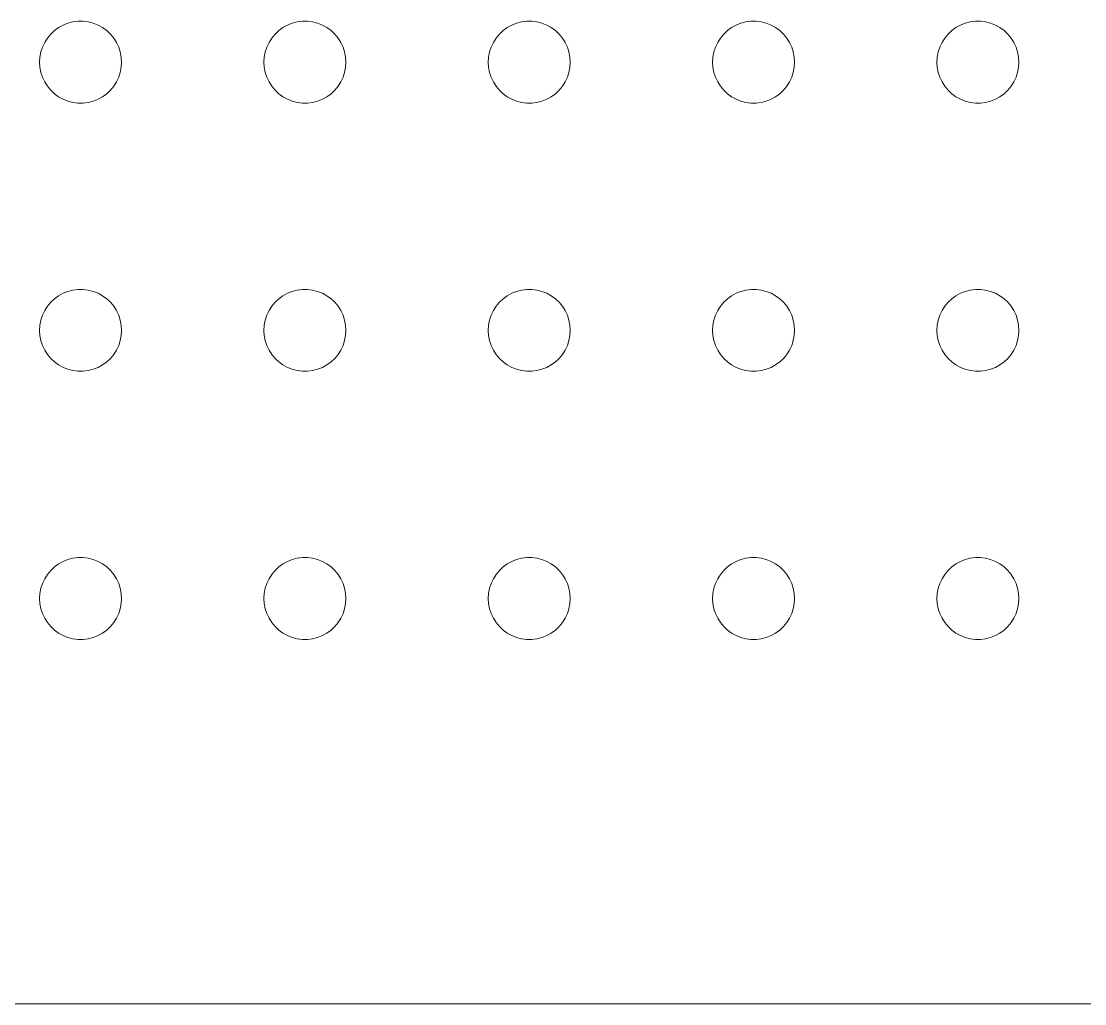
# Model space of a CAD drawing. Header units: millimetres. Extents: x -309 to 309, y -561 to 295.
# Drawn here: x -100.2 to -17.8, y -145.7 to -69.6 of the extents above; entities that cross this region are included whole.
import ezdxf

# ---------------------------------------------------------------- set-up
doc = ezdxf.new("R2010")
doc.units = ezdxf.units.MM
doc.layers.get('0').update_dxf_attribs({"linetype": 'CONTINUOUS', "lineweight": 0})

msp = doc.modelspace()

# ---------------------------------------------------------------- linework, layer by layer
for p, q in [((-97.285, -70.056), (-96.936, -69.864)), ((-96.936, -69.864), (-96.565, -69.717)), ((-96.565, -69.717), (-96.179, -69.618)), ((-96.179, -69.618), (-95.784, -69.568)), ((-95.784, -69.568), (-95.385, -69.568)), ((-95.385, -69.568), (-94.989, -69.618)), ((-94.989, -69.618), (-94.603, -69.717)), ((-94.603, -69.717), (-94.232, -69.864)), ((-94.232, -69.864), (-93.883, -70.056)), ((-79.907, -70.056), (-79.557, -69.864)), ((-79.557, -69.864), (-79.186, -69.717)), ((-79.186, -69.717), (-78.8, -69.618)), ((-78.8, -69.618), (-78.405, -69.568)), ((-78.405, -69.568), (-78.006, -69.568)), ((-78.006, -69.568), (-77.61, -69.618)), ((-77.61, -69.618), (-77.224, -69.717)), ((-77.224, -69.717), (-76.853, -69.864)), ((-76.853, -69.864), (-76.504, -70.056)), ((-62.528, -70.056), (-62.178, -69.864)), ((-62.178, -69.864), (-61.807, -69.717)), ((-61.807, -69.717), (-61.421, -69.618)), ((-61.421, -69.618), (-61.026, -69.568)), ((-61.026, -69.568), (-60.627, -69.568)), ((-60.627, -69.568), (-60.231, -69.618)), ((-60.231, -69.618), (-59.845, -69.717)), ((-59.845, -69.717), (-59.474, -69.864)), ((-59.474, -69.864), (-59.125, -70.056)), ((-45.149, -70.056), (-44.799, -69.864)), ((-44.799, -69.864), (-44.428, -69.717)), ((-44.428, -69.717), (-44.042, -69.618)), ((-44.042, -69.618), (-43.647, -69.568)), ((-43.647, -69.568), (-43.248, -69.568)), ((-43.248, -69.568), (-42.852, -69.618)), ((-42.852, -69.618), (-42.466, -69.717)), ((-42.466, -69.717), (-42.096, -69.864)), ((-42.096, -69.864), (-41.746, -70.056)), ((-27.77, -70.056), (-27.42, -69.864)), ((-27.42, -69.864), (-27.05, -69.717)), ((-27.05, -69.717), (-26.663, -69.618)), ((-26.663, -69.618), (-26.268, -69.568)), ((-26.268, -69.568), (-25.869, -69.568)), ((-25.869, -69.568), (-25.473, -69.618)), ((-25.473, -69.618), (-25.087, -69.717)), ((-25.087, -69.717), (-24.717, -69.864)), ((-24.717, -69.864), (-24.367, -70.056)), ((-98.153, -70.87), (-97.899, -70.563)), ((-97.899, -70.563), (-97.608, -70.29)), ((-97.608, -70.29), (-97.285, -70.056)), ((-93.883, -70.056), (-93.56, -70.29)), ((-93.56, -70.29), (-93.27, -70.563)), ((-93.27, -70.563), (-93.016, -70.87)), ((-80.774, -70.87), (-80.52, -70.563)), ((-80.52, -70.563), (-80.229, -70.29)), ((-80.229, -70.29), (-79.907, -70.056)), ((-76.504, -70.056), (-76.181, -70.29)), ((-76.181, -70.29), (-75.891, -70.563)), ((-75.891, -70.563), (-75.637, -70.87)), ((-63.395, -70.87), (-63.141, -70.563)), ((-63.141, -70.563), (-62.85, -70.29)), ((-62.85, -70.29), (-62.528, -70.056)), ((-59.125, -70.056), (-58.802, -70.29)), ((-58.802, -70.29), (-58.512, -70.563)), ((-58.512, -70.563), (-58.258, -70.87)), ((-46.016, -70.87), (-45.762, -70.563)), ((-45.762, -70.563), (-45.471, -70.29)), ((-45.471, -70.29), (-45.149, -70.056)), ((-41.746, -70.056), (-41.424, -70.29)), ((-41.424, -70.29), (-41.133, -70.563)), ((-41.133, -70.563), (-40.879, -70.87)), ((-28.637, -70.87), (-28.383, -70.563)), ((-28.383, -70.563), (-28.092, -70.29)), ((-28.092, -70.29), (-27.77, -70.056)), ((-24.367, -70.056), (-24.045, -70.29)), ((-24.045, -70.29), (-23.754, -70.563)), ((-23.754, -70.563), (-23.5, -70.87)), ((-98.659, -71.947), (-98.536, -71.568)), ((-98.536, -71.568), (-98.366, -71.207)), ((-98.366, -71.207), (-98.153, -70.87)), ((-93.016, -70.87), (-92.802, -71.207)), ((-92.802, -71.207), (-92.632, -71.568)), ((-92.632, -71.568), (-92.509, -71.947)), ((-81.281, -71.947), (-81.157, -71.568)), ((-81.157, -71.568), (-80.988, -71.207)), ((-80.988, -71.207), (-80.774, -70.87)), ((-75.637, -70.87), (-75.423, -71.207)), ((-75.423, -71.207), (-75.253, -71.568)), ((-75.253, -71.568), (-75.13, -71.947)), ((-63.902, -71.947), (-63.778, -71.568)), ((-63.778, -71.568), (-63.609, -71.207)), ((-63.609, -71.207), (-63.395, -70.87)), ((-58.258, -70.87), (-58.044, -71.207)), ((-58.044, -71.207), (-57.874, -71.568)), ((-57.874, -71.568), (-57.751, -71.947)), ((-46.523, -71.947), (-46.399, -71.568)), ((-46.399, -71.568), (-46.23, -71.207)), ((-46.23, -71.207), (-46.016, -70.87)), ((-40.879, -70.87), (-40.665, -71.207)), ((-40.665, -71.207), (-40.495, -71.568)), ((-40.495, -71.568), (-40.372, -71.947)), ((-29.144, -71.947), (-29.02, -71.568)), ((-29.02, -71.568), (-28.851, -71.207)), ((-28.851, -71.207), (-28.637, -70.87)), ((-23.5, -70.87), (-23.286, -71.207)), ((-23.286, -71.207), (-23.116, -71.568)), ((-23.116, -71.568), (-22.993, -71.947)), ((-98.759, -72.736), (-98.734, -72.338)), ((-98.734, -72.338), (-98.659, -71.947)), ((-92.509, -71.947), (-92.434, -72.338)), ((-92.434, -72.338), (-92.409, -72.736)), ((-81.38, -72.736), (-81.355, -72.338)), ((-81.355, -72.338), (-81.281, -71.947)), ((-75.13, -71.947), (-75.055, -72.338)), ((-75.055, -72.338), (-75.03, -72.736)), ((-64.001, -72.736), (-63.976, -72.338)), ((-63.976, -72.338), (-63.902, -71.947)), ((-57.751, -71.947), (-57.676, -72.338)), ((-57.676, -72.338), (-57.651, -72.736)), ((-46.622, -72.736), (-46.597, -72.338)), ((-46.597, -72.338), (-46.523, -71.947)), ((-40.372, -71.947), (-40.297, -72.338)), ((-40.297, -72.338), (-40.272, -72.736)), ((-29.243, -72.736), (-29.218, -72.338)), ((-29.218, -72.338), (-29.144, -71.947)), ((-22.993, -71.947), (-22.918, -72.338)), ((-22.918, -72.338), (-22.893, -72.736)), ((-98.734, -73.134), (-98.759, -72.736)), ((-98.659, -73.526), (-98.734, -73.134)), ((-92.434, -73.134), (-92.509, -73.526)), ((-92.409, -72.736), (-92.434, -73.134)), ((-81.355, -73.134), (-81.38, -72.736)), ((-81.281, -73.526), (-81.355, -73.134)), ((-75.055, -73.134), (-75.13, -73.526)), ((-75.03, -72.736), (-75.055, -73.134)), ((-63.976, -73.134), (-64.001, -72.736)), ((-63.902, -73.526), (-63.976, -73.134)), ((-57.676, -73.134), (-57.751, -73.526)), ((-57.651, -72.736), (-57.676, -73.134)), ((-46.597, -73.134), (-46.622, -72.736)), ((-46.523, -73.526), (-46.597, -73.134)), ((-40.297, -73.134), (-40.372, -73.526)), ((-40.272, -72.736), (-40.297, -73.134)), ((-29.218, -73.134), (-29.243, -72.736)), ((-29.144, -73.526), (-29.218, -73.134)), ((-22.918, -73.134), (-22.993, -73.526)), ((-22.893, -72.736), (-22.918, -73.134)), ((-98.536, -73.905), (-98.659, -73.526)), ((-98.366, -74.266), (-98.536, -73.905)), ((-92.632, -73.905), (-92.802, -74.266)), ((-92.509, -73.526), (-92.632, -73.905)), ((-81.157, -73.905), (-81.281, -73.526)), ((-80.988, -74.266), (-81.157, -73.905)), ((-75.253, -73.905), (-75.423, -74.266)), ((-75.13, -73.526), (-75.253, -73.905)), ((-63.778, -73.905), (-63.902, -73.526)), ((-63.609, -74.266), (-63.778, -73.905)), ((-57.874, -73.905), (-58.044, -74.266)), ((-57.751, -73.526), (-57.874, -73.905)), ((-46.399, -73.905), (-46.523, -73.526)), ((-46.23, -74.266), (-46.399, -73.905)), ((-40.495, -73.905), (-40.665, -74.266)), ((-40.372, -73.526), (-40.495, -73.905)), ((-29.02, -73.905), (-29.144, -73.526)), ((-28.851, -74.266), (-29.02, -73.905)), ((-23.116, -73.905), (-23.286, -74.266)), ((-22.993, -73.526), (-23.116, -73.905)), ((-98.153, -74.603), (-98.366, -74.266)), ((-97.899, -74.91), (-98.153, -74.603)), ((-97.608, -75.183), (-97.899, -74.91)), ((-93.27, -74.91), (-93.56, -75.183)), ((-93.016, -74.603), (-93.27, -74.91)), ((-92.802, -74.266), (-93.016, -74.603)), ((-80.774, -74.603), (-80.988, -74.266)), ((-80.52, -74.91), (-80.774, -74.603)), ((-80.229, -75.183), (-80.52, -74.91)), ((-75.891, -74.91), (-76.181, -75.183)), ((-75.637, -74.603), (-75.891, -74.91)), ((-75.423, -74.266), (-75.637, -74.603)), ((-63.395, -74.603), (-63.609, -74.266)), ((-63.141, -74.91), (-63.395, -74.603)), ((-62.85, -75.183), (-63.141, -74.91)), ((-58.512, -74.91), (-58.802, -75.183)), ((-58.258, -74.603), (-58.512, -74.91)), ((-58.044, -74.266), (-58.258, -74.603)), ((-46.016, -74.603), (-46.23, -74.266)), ((-45.762, -74.91), (-46.016, -74.603)), ((-45.471, -75.183), (-45.762, -74.91)), ((-41.133, -74.91), (-41.424, -75.183)), ((-40.879, -74.603), (-41.133, -74.91)), ((-40.665, -74.266), (-40.879, -74.603)), ((-28.637, -74.603), (-28.851, -74.266)), ((-28.383, -74.91), (-28.637, -74.603)), ((-28.092, -75.183), (-28.383, -74.91)), ((-23.754, -74.91), (-24.045, -75.183)), ((-23.5, -74.603), (-23.754, -74.91)), ((-23.286, -74.266), (-23.5, -74.603)), ((-97.285, -75.417), (-97.608, -75.183)), ((-96.936, -75.609), (-97.285, -75.417)), ((-96.565, -75.756), (-96.936, -75.609)), ((-96.179, -75.855), (-96.565, -75.756)), ((-94.603, -75.756), (-94.989, -75.855)), ((-94.232, -75.609), (-94.603, -75.756)), ((-93.883, -75.417), (-94.232, -75.609)), ((-93.56, -75.183), (-93.883, -75.417)), ((-79.907, -75.417), (-80.229, -75.183)), ((-79.557, -75.609), (-79.907, -75.417)), ((-79.186, -75.756), (-79.557, -75.609)), ((-78.8, -75.855), (-79.186, -75.756)), ((-77.224, -75.756), (-77.61, -75.855)), ((-76.853, -75.609), (-77.224, -75.756)), ((-76.504, -75.417), (-76.853, -75.609)), ((-76.181, -75.183), (-76.504, -75.417)), ((-62.528, -75.417), (-62.85, -75.183)), ((-62.178, -75.609), (-62.528, -75.417)), ((-61.807, -75.756), (-62.178, -75.609)), ((-61.421, -75.855), (-61.807, -75.756)), ((-59.845, -75.756), (-60.231, -75.855)), ((-59.474, -75.609), (-59.845, -75.756)), ((-59.125, -75.417), (-59.474, -75.609)), ((-58.802, -75.183), (-59.125, -75.417)), ((-45.149, -75.417), (-45.471, -75.183)), ((-44.799, -75.609), (-45.149, -75.417)), ((-44.428, -75.756), (-44.799, -75.609)), ((-44.042, -75.855), (-44.428, -75.756)), ((-42.466, -75.756), (-42.852, -75.855)), ((-42.096, -75.609), (-42.466, -75.756)), ((-41.746, -75.417), (-42.096, -75.609)), ((-41.424, -75.183), (-41.746, -75.417)), ((-27.77, -75.417), (-28.092, -75.183)), ((-27.42, -75.609), (-27.77, -75.417)), ((-27.05, -75.756), (-27.42, -75.609)), ((-26.663, -75.855), (-27.05, -75.756)), ((-25.087, -75.756), (-25.473, -75.855)), ((-24.717, -75.609), (-25.087, -75.756)), ((-24.367, -75.417), (-24.717, -75.609)), ((-24.045, -75.183), (-24.367, -75.417)), ((-95.784, -75.905), (-96.179, -75.855)), ((-95.385, -75.905), (-95.784, -75.905)), ((-94.989, -75.855), (-95.385, -75.905)), ((-78.405, -75.905), (-78.8, -75.855)), ((-78.006, -75.905), (-78.405, -75.905)), ((-77.61, -75.855), (-78.006, -75.905)), ((-61.026, -75.905), (-61.421, -75.855)), ((-60.627, -75.905), (-61.026, -75.905)), ((-60.231, -75.855), (-60.627, -75.905)), ((-43.647, -75.905), (-44.042, -75.855)), ((-43.248, -75.905), (-43.647, -75.905)), ((-42.852, -75.855), (-43.248, -75.905)), ((-26.268, -75.905), (-26.663, -75.855)), ((-25.869, -75.905), (-26.268, -75.905)), ((-25.473, -75.855), (-25.869, -75.905)), ((-96.936, -90.645), (-96.565, -90.499)), ((-96.565, -90.499), (-96.179, -90.399)), ((-96.179, -90.399), (-95.784, -90.349)), ((-95.784, -90.349), (-95.385, -90.349)), ((-95.385, -90.349), (-94.989, -90.399)), ((-94.989, -90.399), (-94.603, -90.499)), ((-94.603, -90.499), (-94.232, -90.645)), ((-79.557, -90.645), (-79.186, -90.499)), ((-79.186, -90.499), (-78.8, -90.399)), ((-78.8, -90.399), (-78.405, -90.349)), ((-78.405, -90.349), (-78.006, -90.349)), ((-78.006, -90.349), (-77.61, -90.399)), ((-77.61, -90.399), (-77.224, -90.499)), ((-77.224, -90.499), (-76.853, -90.645)), ((-62.178, -90.645), (-61.807, -90.499)), ((-61.807, -90.499), (-61.421, -90.399)), ((-61.421, -90.399), (-61.026, -90.349)), ((-61.026, -90.349), (-60.627, -90.349)), ((-60.627, -90.349), (-60.231, -90.399)), ((-60.231, -90.399), (-59.845, -90.499)), ((-59.845, -90.499), (-59.474, -90.645)), ((-44.799, -90.645), (-44.428, -90.499)), ((-44.428, -90.499), (-44.042, -90.399)), ((-44.042, -90.399), (-43.647, -90.349)), ((-43.647, -90.349), (-43.248, -90.349)), ((-43.248, -90.349), (-42.852, -90.399)), ((-42.852, -90.399), (-42.466, -90.499)), ((-42.466, -90.499), (-42.096, -90.645)), ((-27.42, -90.645), (-27.05, -90.499)), ((-27.05, -90.499), (-26.663, -90.399)), ((-26.663, -90.399), (-26.268, -90.349)), ((-26.268, -90.349), (-25.869, -90.349)), ((-25.869, -90.349), (-25.473, -90.399)), ((-25.473, -90.399), (-25.087, -90.499)), ((-25.087, -90.499), (-24.717, -90.645)), ((-98.153, -91.652), (-97.899, -91.345)), ((-97.899, -91.345), (-97.608, -91.072)), ((-97.608, -91.072), (-97.285, -90.837)), ((-97.285, -90.837), (-96.936, -90.645)), ((-94.232, -90.645), (-93.883, -90.837)), ((-93.883, -90.837), (-93.56, -91.072)), ((-93.56, -91.072), (-93.27, -91.345)), ((-93.27, -91.345), (-93.016, -91.652)), ((-80.774, -91.652), (-80.52, -91.345)), ((-80.52, -91.345), (-80.229, -91.072)), ((-80.229, -91.072), (-79.907, -90.837)), ((-79.907, -90.837), (-79.557, -90.645)), ((-76.853, -90.645), (-76.504, -90.837)), ((-76.504, -90.837), (-76.181, -91.072)), ((-76.181, -91.072), (-75.891, -91.345)), ((-75.891, -91.345), (-75.637, -91.652)), ((-63.395, -91.652), (-63.141, -91.345)), ((-63.141, -91.345), (-62.85, -91.072)), ((-62.85, -91.072), (-62.528, -90.837)), ((-62.528, -90.837), (-62.178, -90.645)), ((-59.474, -90.645), (-59.125, -90.837)), ((-59.125, -90.837), (-58.802, -91.072)), ((-58.802, -91.072), (-58.512, -91.345)), ((-58.512, -91.345), (-58.258, -91.652)), ((-46.016, -91.652), (-45.762, -91.345)), ((-45.762, -91.345), (-45.471, -91.072)), ((-45.471, -91.072), (-45.149, -90.837)), ((-45.149, -90.837), (-44.799, -90.645)), ((-42.096, -90.645), (-41.746, -90.837)), ((-41.746, -90.837), (-41.424, -91.072)), ((-41.424, -91.072), (-41.133, -91.345)), ((-41.133, -91.345), (-40.879, -91.652)), ((-28.637, -91.652), (-28.383, -91.345)), ((-28.383, -91.345), (-28.092, -91.072)), ((-28.092, -91.072), (-27.77, -90.837)), ((-27.77, -90.837), (-27.42, -90.645)), ((-24.717, -90.645), (-24.367, -90.837)), ((-24.367, -90.837), (-24.045, -91.072)), ((-24.045, -91.072), (-23.754, -91.345)), ((-23.754, -91.345), (-23.5, -91.652)), ((-98.536, -92.349), (-98.366, -91.989)), ((-98.366, -91.989), (-98.153, -91.652)), ((-93.016, -91.652), (-92.802, -91.989)), ((-92.802, -91.989), (-92.632, -92.349)), ((-81.157, -92.349), (-80.988, -91.989)), ((-80.988, -91.989), (-80.774, -91.652)), ((-75.637, -91.652), (-75.423, -91.989)), ((-75.423, -91.989), (-75.253, -92.349)), ((-63.778, -92.349), (-63.609, -91.989)), ((-63.609, -91.989), (-63.395, -91.652)), ((-58.258, -91.652), (-58.044, -91.989)), ((-58.044, -91.989), (-57.874, -92.349)), ((-46.399, -92.349), (-46.23, -91.989)), ((-46.23, -91.989), (-46.016, -91.652)), ((-40.879, -91.652), (-40.665, -91.989)), ((-40.665, -91.989), (-40.495, -92.349)), ((-29.02, -92.349), (-28.851, -91.989)), ((-28.851, -91.989), (-28.637, -91.652)), ((-23.5, -91.652), (-23.286, -91.989)), ((-23.286, -91.989), (-23.116, -92.349)), ((-98.734, -93.12), (-98.659, -92.729)), ((-98.659, -92.729), (-98.536, -92.349)), ((-92.632, -92.349), (-92.509, -92.729)), ((-92.509, -92.729), (-92.434, -93.12)), ((-81.355, -93.12), (-81.281, -92.729)), ((-81.281, -92.729), (-81.157, -92.349)), ((-75.253, -92.349), (-75.13, -92.729)), ((-75.13, -92.729), (-75.055, -93.12)), ((-63.976, -93.12), (-63.902, -92.729)), ((-63.902, -92.729), (-63.778, -92.349)), ((-57.874, -92.349), (-57.751, -92.729)), ((-57.751, -92.729), (-57.676, -93.12)), ((-46.597, -93.12), (-46.523, -92.729)), ((-46.523, -92.729), (-46.399, -92.349)), ((-40.495, -92.349), (-40.372, -92.729)), ((-40.372, -92.729), (-40.297, -93.12)), ((-29.218, -93.12), (-29.144, -92.729)), ((-29.144, -92.729), (-29.02, -92.349)), ((-23.116, -92.349), (-22.993, -92.729)), ((-22.993, -92.729), (-22.918, -93.12)), ((-98.759, -93.518), (-98.734, -93.12)), ((-98.734, -93.916), (-98.759, -93.518)), ((-98.659, -94.308), (-98.734, -93.916)), ((-92.434, -93.916), (-92.509, -94.308)), ((-92.434, -93.12), (-92.409, -93.518)), ((-92.409, -93.518), (-92.434, -93.916)), ((-81.38, -93.518), (-81.355, -93.12)), ((-81.355, -93.916), (-81.38, -93.518)), ((-81.281, -94.308), (-81.355, -93.916)), ((-75.055, -93.916), (-75.13, -94.308)), ((-75.055, -93.12), (-75.03, -93.518)), ((-75.03, -93.518), (-75.055, -93.916)), ((-64.001, -93.518), (-63.976, -93.12)), ((-63.976, -93.916), (-64.001, -93.518)), ((-63.902, -94.308), (-63.976, -93.916)), ((-57.676, -93.916), (-57.751, -94.308)), ((-57.676, -93.12), (-57.651, -93.518)), ((-57.651, -93.518), (-57.676, -93.916)), ((-46.622, -93.518), (-46.597, -93.12)), ((-46.597, -93.916), (-46.622, -93.518)), ((-46.523, -94.308), (-46.597, -93.916)), ((-40.297, -93.916), (-40.372, -94.308)), ((-40.297, -93.12), (-40.272, -93.518)), ((-40.272, -93.518), (-40.297, -93.916)), ((-29.243, -93.518), (-29.218, -93.12)), ((-29.218, -93.916), (-29.243, -93.518)), ((-29.144, -94.308), (-29.218, -93.916)), ((-22.918, -93.916), (-22.993, -94.308)), ((-22.918, -93.12), (-22.893, -93.518)), ((-22.893, -93.518), (-22.918, -93.916)), ((-98.536, -94.687), (-98.659, -94.308)), ((-98.366, -95.048), (-98.536, -94.687)), ((-92.632, -94.687), (-92.802, -95.048)), ((-92.509, -94.308), (-92.632, -94.687)), ((-81.157, -94.687), (-81.281, -94.308)), ((-80.988, -95.048), (-81.157, -94.687)), ((-75.253, -94.687), (-75.423, -95.048)), ((-75.13, -94.308), (-75.253, -94.687)), ((-63.778, -94.687), (-63.902, -94.308)), ((-63.609, -95.048), (-63.778, -94.687)), ((-57.874, -94.687), (-58.044, -95.048)), ((-57.751, -94.308), (-57.874, -94.687)), ((-46.399, -94.687), (-46.523, -94.308)), ((-46.23, -95.048), (-46.399, -94.687)), ((-40.495, -94.687), (-40.665, -95.048)), ((-40.372, -94.308), (-40.495, -94.687)), ((-29.02, -94.687), (-29.144, -94.308)), ((-28.851, -95.048), (-29.02, -94.687)), ((-23.116, -94.687), (-23.286, -95.048)), ((-22.993, -94.308), (-23.116, -94.687)), ((-98.153, -95.384), (-98.366, -95.048)), ((-97.899, -95.692), (-98.153, -95.384)), ((-93.016, -95.384), (-93.27, -95.692)), ((-92.802, -95.048), (-93.016, -95.384)), ((-80.774, -95.384), (-80.988, -95.048)), ((-80.52, -95.692), (-80.774, -95.384)), ((-75.637, -95.384), (-75.891, -95.692)), ((-75.423, -95.048), (-75.637, -95.384)), ((-63.395, -95.384), (-63.609, -95.048)), ((-63.141, -95.692), (-63.395, -95.384)), ((-58.258, -95.384), (-58.512, -95.692)), ((-58.044, -95.048), (-58.258, -95.384)), ((-46.016, -95.384), (-46.23, -95.048)), ((-45.762, -95.692), (-46.016, -95.384)), ((-40.879, -95.384), (-41.133, -95.692)), ((-40.665, -95.048), (-40.879, -95.384)), ((-28.637, -95.384), (-28.851, -95.048)), ((-28.383, -95.692), (-28.637, -95.384)), ((-23.5, -95.384), (-23.754, -95.692)), ((-23.286, -95.048), (-23.5, -95.384)), ((-97.608, -95.965), (-97.899, -95.692)), ((-97.285, -96.199), (-97.608, -95.965)), ((-96.936, -96.391), (-97.285, -96.199)), ((-93.883, -96.199), (-94.232, -96.391)), ((-93.56, -95.965), (-93.883, -96.199)), ((-93.27, -95.692), (-93.56, -95.965)), ((-80.229, -95.965), (-80.52, -95.692)), ((-79.907, -96.199), (-80.229, -95.965)), ((-79.557, -96.391), (-79.907, -96.199)), ((-76.504, -96.199), (-76.853, -96.391)), ((-76.181, -95.965), (-76.504, -96.199)), ((-75.891, -95.692), (-76.181, -95.965)), ((-62.85, -95.965), (-63.141, -95.692)), ((-62.528, -96.199), (-62.85, -95.965)), ((-62.178, -96.391), (-62.528, -96.199)), ((-59.125, -96.199), (-59.474, -96.391)), ((-58.802, -95.965), (-59.125, -96.199)), ((-58.512, -95.692), (-58.802, -95.965)), ((-45.471, -95.965), (-45.762, -95.692)), ((-45.149, -96.199), (-45.471, -95.965)), ((-44.799, -96.391), (-45.149, -96.199)), ((-41.746, -96.199), (-42.096, -96.391)), ((-41.424, -95.965), (-41.746, -96.199)), ((-41.133, -95.692), (-41.424, -95.965)), ((-28.092, -95.965), (-28.383, -95.692)), ((-27.77, -96.199), (-28.092, -95.965)), ((-27.42, -96.391), (-27.77, -96.199)), ((-24.367, -96.199), (-24.717, -96.391)), ((-24.045, -95.965), (-24.367, -96.199)), ((-23.754, -95.692), (-24.045, -95.965)), ((-96.565, -96.538), (-96.936, -96.391)), ((-96.179, -96.637), (-96.565, -96.538)), ((-95.784, -96.687), (-96.179, -96.637)), ((-95.385, -96.687), (-95.784, -96.687)), ((-94.989, -96.637), (-95.385, -96.687)), ((-94.603, -96.538), (-94.989, -96.637)), ((-94.232, -96.391), (-94.603, -96.538)), ((-79.186, -96.538), (-79.557, -96.391)), ((-78.8, -96.637), (-79.186, -96.538)), ((-78.405, -96.687), (-78.8, -96.637)), ((-78.006, -96.687), (-78.405, -96.687)), ((-77.61, -96.637), (-78.006, -96.687)), ((-77.224, -96.538), (-77.61, -96.637)), ((-76.853, -96.391), (-77.224, -96.538)), ((-61.807, -96.538), (-62.178, -96.391)), ((-61.421, -96.637), (-61.807, -96.538)), ((-61.026, -96.687), (-61.421, -96.637)), ((-60.627, -96.687), (-61.026, -96.687)), ((-60.231, -96.637), (-60.627, -96.687)), ((-59.845, -96.538), (-60.231, -96.637)), ((-59.474, -96.391), (-59.845, -96.538)), ((-44.428, -96.538), (-44.799, -96.391)), ((-44.042, -96.637), (-44.428, -96.538)), ((-43.647, -96.687), (-44.042, -96.637)), ((-43.248, -96.687), (-43.647, -96.687)), ((-42.852, -96.637), (-43.248, -96.687)), ((-42.466, -96.538), (-42.852, -96.637)), ((-42.096, -96.391), (-42.466, -96.538)), ((-27.05, -96.538), (-27.42, -96.391)), ((-26.663, -96.637), (-27.05, -96.538)), ((-26.268, -96.687), (-26.663, -96.637)), ((-25.869, -96.687), (-26.268, -96.687)), ((-25.473, -96.637), (-25.869, -96.687)), ((-25.087, -96.538), (-25.473, -96.637)), ((-24.717, -96.391), (-25.087, -96.538)), ((-96.565, -111.28), (-96.179, -111.181)), ((-96.179, -111.181), (-95.784, -111.131)), ((-95.784, -111.131), (-95.385, -111.131)), ((-95.385, -111.131), (-94.989, -111.181)), ((-94.989, -111.181), (-94.603, -111.28)), ((-79.186, -111.28), (-78.8, -111.181)), ((-78.8, -111.181), (-78.405, -111.131)), ((-78.405, -111.131), (-78.006, -111.131)), ((-78.006, -111.131), (-77.61, -111.181)), ((-77.61, -111.181), (-77.224, -111.28)), ((-61.807, -111.28), (-61.421, -111.181)), ((-61.421, -111.181), (-61.026, -111.131)), ((-61.026, -111.131), (-60.627, -111.131)), ((-60.627, -111.131), (-60.231, -111.181)), ((-60.231, -111.181), (-59.845, -111.28)), ((-44.428, -111.28), (-44.042, -111.181)), ((-44.042, -111.181), (-43.647, -111.131)), ((-43.647, -111.131), (-43.248, -111.131)), ((-43.248, -111.131), (-42.852, -111.181)), ((-42.852, -111.181), (-42.466, -111.28)), ((-27.05, -111.28), (-26.663, -111.181)), ((-26.663, -111.181), (-26.268, -111.131)), ((-26.268, -111.131), (-25.869, -111.131)), ((-25.869, -111.131), (-25.473, -111.181)), ((-25.473, -111.181), (-25.087, -111.28)), ((-97.899, -112.127), (-97.608, -111.854)), ((-97.608, -111.854), (-97.285, -111.619)), ((-97.285, -111.619), (-96.936, -111.427)), ((-96.936, -111.427), (-96.565, -111.28)), ((-94.603, -111.28), (-94.232, -111.427)), ((-94.232, -111.427), (-93.883, -111.619)), ((-93.883, -111.619), (-93.56, -111.854)), ((-93.56, -111.854), (-93.27, -112.127)), ((-80.52, -112.127), (-80.229, -111.854)), ((-80.229, -111.854), (-79.907, -111.619)), ((-79.907, -111.619), (-79.557, -111.427)), ((-79.557, -111.427), (-79.186, -111.28)), ((-77.224, -111.28), (-76.853, -111.427)), ((-76.853, -111.427), (-76.504, -111.619)), ((-76.504, -111.619), (-76.181, -111.854)), ((-76.181, -111.854), (-75.891, -112.127)), ((-63.141, -112.127), (-62.85, -111.854)), ((-62.85, -111.854), (-62.528, -111.619)), ((-62.528, -111.619), (-62.178, -111.427)), ((-62.178, -111.427), (-61.807, -111.28)), ((-59.845, -111.28), (-59.474, -111.427)), ((-59.474, -111.427), (-59.125, -111.619)), ((-59.125, -111.619), (-58.802, -111.854)), ((-58.802, -111.854), (-58.512, -112.127)), ((-45.762, -112.127), (-45.471, -111.854)), ((-45.471, -111.854), (-45.149, -111.619)), ((-45.149, -111.619), (-44.799, -111.427)), ((-44.799, -111.427), (-44.428, -111.28)), ((-42.466, -111.28), (-42.096, -111.427)), ((-42.096, -111.427), (-41.746, -111.619)), ((-41.746, -111.619), (-41.424, -111.854)), ((-41.424, -111.854), (-41.133, -112.127)), ((-28.383, -112.127), (-28.092, -111.854)), ((-28.092, -111.854), (-27.77, -111.619)), ((-27.77, -111.619), (-27.42, -111.427)), ((-27.42, -111.427), (-27.05, -111.28)), ((-25.087, -111.28), (-24.717, -111.427)), ((-24.717, -111.427), (-24.367, -111.619)), ((-24.367, -111.619), (-24.045, -111.854)), ((-24.045, -111.854), (-23.754, -112.127)), ((-98.536, -113.131), (-98.366, -112.77)), ((-98.366, -112.77), (-98.153, -112.434)), ((-98.153, -112.434), (-97.899, -112.127)), ((-93.27, -112.127), (-93.016, -112.434)), ((-93.016, -112.434), (-92.802, -112.77)), ((-92.802, -112.77), (-92.632, -113.131)), ((-81.157, -113.131), (-80.988, -112.77)), ((-80.988, -112.77), (-80.774, -112.434)), ((-80.774, -112.434), (-80.52, -112.127)), ((-75.891, -112.127), (-75.637, -112.434)), ((-75.637, -112.434), (-75.423, -112.77)), ((-75.423, -112.77), (-75.253, -113.131)), ((-63.778, -113.131), (-63.609, -112.77)), ((-63.609, -112.77), (-63.395, -112.434)), ((-63.395, -112.434), (-63.141, -112.127)), ((-58.512, -112.127), (-58.258, -112.434)), ((-58.258, -112.434), (-58.044, -112.77)), ((-58.044, -112.77), (-57.874, -113.131)), ((-46.399, -113.131), (-46.23, -112.77)), ((-46.23, -112.77), (-46.016, -112.434)), ((-46.016, -112.434), (-45.762, -112.127)), ((-41.133, -112.127), (-40.879, -112.434)), ((-40.879, -112.434), (-40.665, -112.77)), ((-40.665, -112.77), (-40.495, -113.131)), ((-29.02, -113.131), (-28.851, -112.77)), ((-28.851, -112.77), (-28.637, -112.434)), ((-28.637, -112.434), (-28.383, -112.127)), ((-23.754, -112.127), (-23.5, -112.434)), ((-23.5, -112.434), (-23.286, -112.77)), ((-23.286, -112.77), (-23.116, -113.131)), ((-98.734, -113.902), (-98.659, -113.51)), ((-98.659, -113.51), (-98.536, -113.131)), ((-92.632, -113.131), (-92.509, -113.51)), ((-92.509, -113.51), (-92.434, -113.902)), ((-81.355, -113.902), (-81.281, -113.51)), ((-81.281, -113.51), (-81.157, -113.131)), ((-75.253, -113.131), (-75.13, -113.51)), ((-75.13, -113.51), (-75.055, -113.902)), ((-63.976, -113.902), (-63.902, -113.51)), ((-63.902, -113.51), (-63.778, -113.131)), ((-57.874, -113.131), (-57.751, -113.51)), ((-57.751, -113.51), (-57.676, -113.902)), ((-46.597, -113.902), (-46.523, -113.51)), ((-46.523, -113.51), (-46.399, -113.131)), ((-40.495, -113.131), (-40.372, -113.51)), ((-40.372, -113.51), (-40.297, -113.902)), ((-29.218, -113.902), (-29.144, -113.51)), ((-29.144, -113.51), (-29.02, -113.131)), ((-23.116, -113.131), (-22.993, -113.51)), ((-22.993, -113.51), (-22.918, -113.902)), ((-98.759, -114.3), (-98.734, -113.902)), ((-98.734, -114.698), (-98.759, -114.3)), ((-92.434, -113.902), (-92.409, -114.3)), ((-92.409, -114.3), (-92.434, -114.698)), ((-81.38, -114.3), (-81.355, -113.902)), ((-81.355, -114.698), (-81.38, -114.3)), ((-75.055, -113.902), (-75.03, -114.3)), ((-75.03, -114.3), (-75.055, -114.698)), ((-64.001, -114.3), (-63.976, -113.902)), ((-63.976, -114.698), (-64.001, -114.3)), ((-57.676, -113.902), (-57.651, -114.3)), ((-57.651, -114.3), (-57.676, -114.698)), ((-46.622, -114.3), (-46.597, -113.902)), ((-46.597, -114.698), (-46.622, -114.3)), ((-40.297, -113.902), (-40.272, -114.3)), ((-40.272, -114.3), (-40.297, -114.698)), ((-29.243, -114.3), (-29.218, -113.902)), ((-29.218, -114.698), (-29.243, -114.3)), ((-22.918, -113.902), (-22.893, -114.3)), ((-22.893, -114.3), (-22.918, -114.698)), ((-98.659, -115.09), (-98.734, -114.698)), ((-98.536, -115.469), (-98.659, -115.09)), ((-92.509, -115.09), (-92.632, -115.469)), ((-92.434, -114.698), (-92.509, -115.09)), ((-81.281, -115.09), (-81.355, -114.698)), ((-81.157, -115.469), (-81.281, -115.09)), ((-75.13, -115.09), (-75.253, -115.469)), ((-75.055, -114.698), (-75.13, -115.09)), ((-63.902, -115.09), (-63.976, -114.698)), ((-63.778, -115.469), (-63.902, -115.09)), ((-57.751, -115.09), (-57.874, -115.469)), ((-57.676, -114.698), (-57.751, -115.09)), ((-46.523, -115.09), (-46.597, -114.698)), ((-46.399, -115.469), (-46.523, -115.09)), ((-40.372, -115.09), (-40.495, -115.469)), ((-40.297, -114.698), (-40.372, -115.09)), ((-29.144, -115.09), (-29.218, -114.698)), ((-29.02, -115.469), (-29.144, -115.09)), ((-22.993, -115.09), (-23.116, -115.469)), ((-22.918, -114.698), (-22.993, -115.09)), ((-98.366, -115.83), (-98.536, -115.469)), ((-98.153, -116.166), (-98.366, -115.83)), ((-92.802, -115.83), (-93.016, -116.166)), ((-92.632, -115.469), (-92.802, -115.83)), ((-80.988, -115.83), (-81.157, -115.469)), ((-80.774, -116.166), (-80.988, -115.83)), ((-75.423, -115.83), (-75.637, -116.166)), ((-75.253, -115.469), (-75.423, -115.83)), ((-63.609, -115.83), (-63.778, -115.469)), ((-63.395, -116.166), (-63.609, -115.83)), ((-58.044, -115.83), (-58.258, -116.166)), ((-57.874, -115.469), (-58.044, -115.83)), ((-46.23, -115.83), (-46.399, -115.469)), ((-46.016, -116.166), (-46.23, -115.83)), ((-40.665, -115.83), (-40.879, -116.166)), ((-40.495, -115.469), (-40.665, -115.83)), ((-28.851, -115.83), (-29.02, -115.469)), ((-28.637, -116.166), (-28.851, -115.83)), ((-23.286, -115.83), (-23.5, -116.166)), ((-23.116, -115.469), (-23.286, -115.83)), ((-97.899, -116.473), (-98.153, -116.166)), ((-97.608, -116.746), (-97.899, -116.473)), ((-97.285, -116.981), (-97.608, -116.746)), ((-96.936, -117.173), (-97.285, -116.981)), ((-93.883, -116.981), (-94.232, -117.173)), ((-93.56, -116.746), (-93.883, -116.981)), ((-93.27, -116.473), (-93.56, -116.746)), ((-93.016, -116.166), (-93.27, -116.473)), ((-80.52, -116.473), (-80.774, -116.166)), ((-80.229, -116.746), (-80.52, -116.473)), ((-79.907, -116.981), (-80.229, -116.746)), ((-79.557, -117.173), (-79.907, -116.981)), ((-76.504, -116.981), (-76.853, -117.173)), ((-76.181, -116.746), (-76.504, -116.981)), ((-75.891, -116.473), (-76.181, -116.746)), ((-75.637, -116.166), (-75.891, -116.473)), ((-63.141, -116.473), (-63.395, -116.166)), ((-62.85, -116.746), (-63.141, -116.473)), ((-62.528, -116.981), (-62.85, -116.746)), ((-62.178, -117.173), (-62.528, -116.981)), ((-59.125, -116.981), (-59.474, -117.173)), ((-58.802, -116.746), (-59.125, -116.981)), ((-58.512, -116.473), (-58.802, -116.746)), ((-58.258, -116.166), (-58.512, -116.473)), ((-45.762, -116.473), (-46.016, -116.166)), ((-45.471, -116.746), (-45.762, -116.473)), ((-45.149, -116.981), (-45.471, -116.746)), ((-44.799, -117.173), (-45.149, -116.981)), ((-41.746, -116.981), (-42.096, -117.173)), ((-41.424, -116.746), (-41.746, -116.981)), ((-41.133, -116.473), (-41.424, -116.746)), ((-40.879, -116.166), (-41.133, -116.473)), ((-28.383, -116.473), (-28.637, -116.166)), ((-28.092, -116.746), (-28.383, -116.473)), ((-27.77, -116.981), (-28.092, -116.746)), ((-27.42, -117.173), (-27.77, -116.981)), ((-24.367, -116.981), (-24.717, -117.173)), ((-24.045, -116.746), (-24.367, -116.981)), ((-23.754, -116.473), (-24.045, -116.746)), ((-23.5, -116.166), (-23.754, -116.473)), ((-96.565, -117.32), (-96.936, -117.173)), ((-96.179, -117.419), (-96.565, -117.32)), ((-95.784, -117.469), (-96.179, -117.419)), ((-95.385, -117.469), (-95.784, -117.469)), ((-94.989, -117.419), (-95.385, -117.469)), ((-94.603, -117.32), (-94.989, -117.419)), ((-94.232, -117.173), (-94.603, -117.32)), ((-79.186, -117.32), (-79.557, -117.173)), ((-78.8, -117.419), (-79.186, -117.32)), ((-78.405, -117.469), (-78.8, -117.419)), ((-78.006, -117.469), (-78.405, -117.469)), ((-77.61, -117.419), (-78.006, -117.469)), ((-77.224, -117.32), (-77.61, -117.419)), ((-76.853, -117.173), (-77.224, -117.32)), ((-61.807, -117.32), (-62.178, -117.173)), ((-61.421, -117.419), (-61.807, -117.32)), ((-61.026, -117.469), (-61.421, -117.419)), ((-60.627, -117.469), (-61.026, -117.469)), ((-60.231, -117.419), (-60.627, -117.469)), ((-59.845, -117.32), (-60.231, -117.419)), ((-59.474, -117.173), (-59.845, -117.32)), ((-44.428, -117.32), (-44.799, -117.173)), ((-44.042, -117.419), (-44.428, -117.32)), ((-43.647, -117.469), (-44.042, -117.419)), ((-43.248, -117.469), (-43.647, -117.469)), ((-42.852, -117.419), (-43.248, -117.469)), ((-42.466, -117.32), (-42.852, -117.419)), ((-42.096, -117.173), (-42.466, -117.32)), ((-27.05, -117.32), (-27.42, -117.173)), ((-26.663, -117.419), (-27.05, -117.32)), ((-26.268, -117.469), (-26.663, -117.419)), ((-25.869, -117.469), (-26.268, -117.469)), ((-25.473, -117.419), (-25.869, -117.469)), ((-25.087, -117.32), (-25.473, -117.419)), ((-24.717, -117.173), (-25.087, -117.32)), ((202.85, -145.7), (-202.85, -145.7))]:
    msp.add_line(p, q)

doc.saveas('drawing.dxf')
